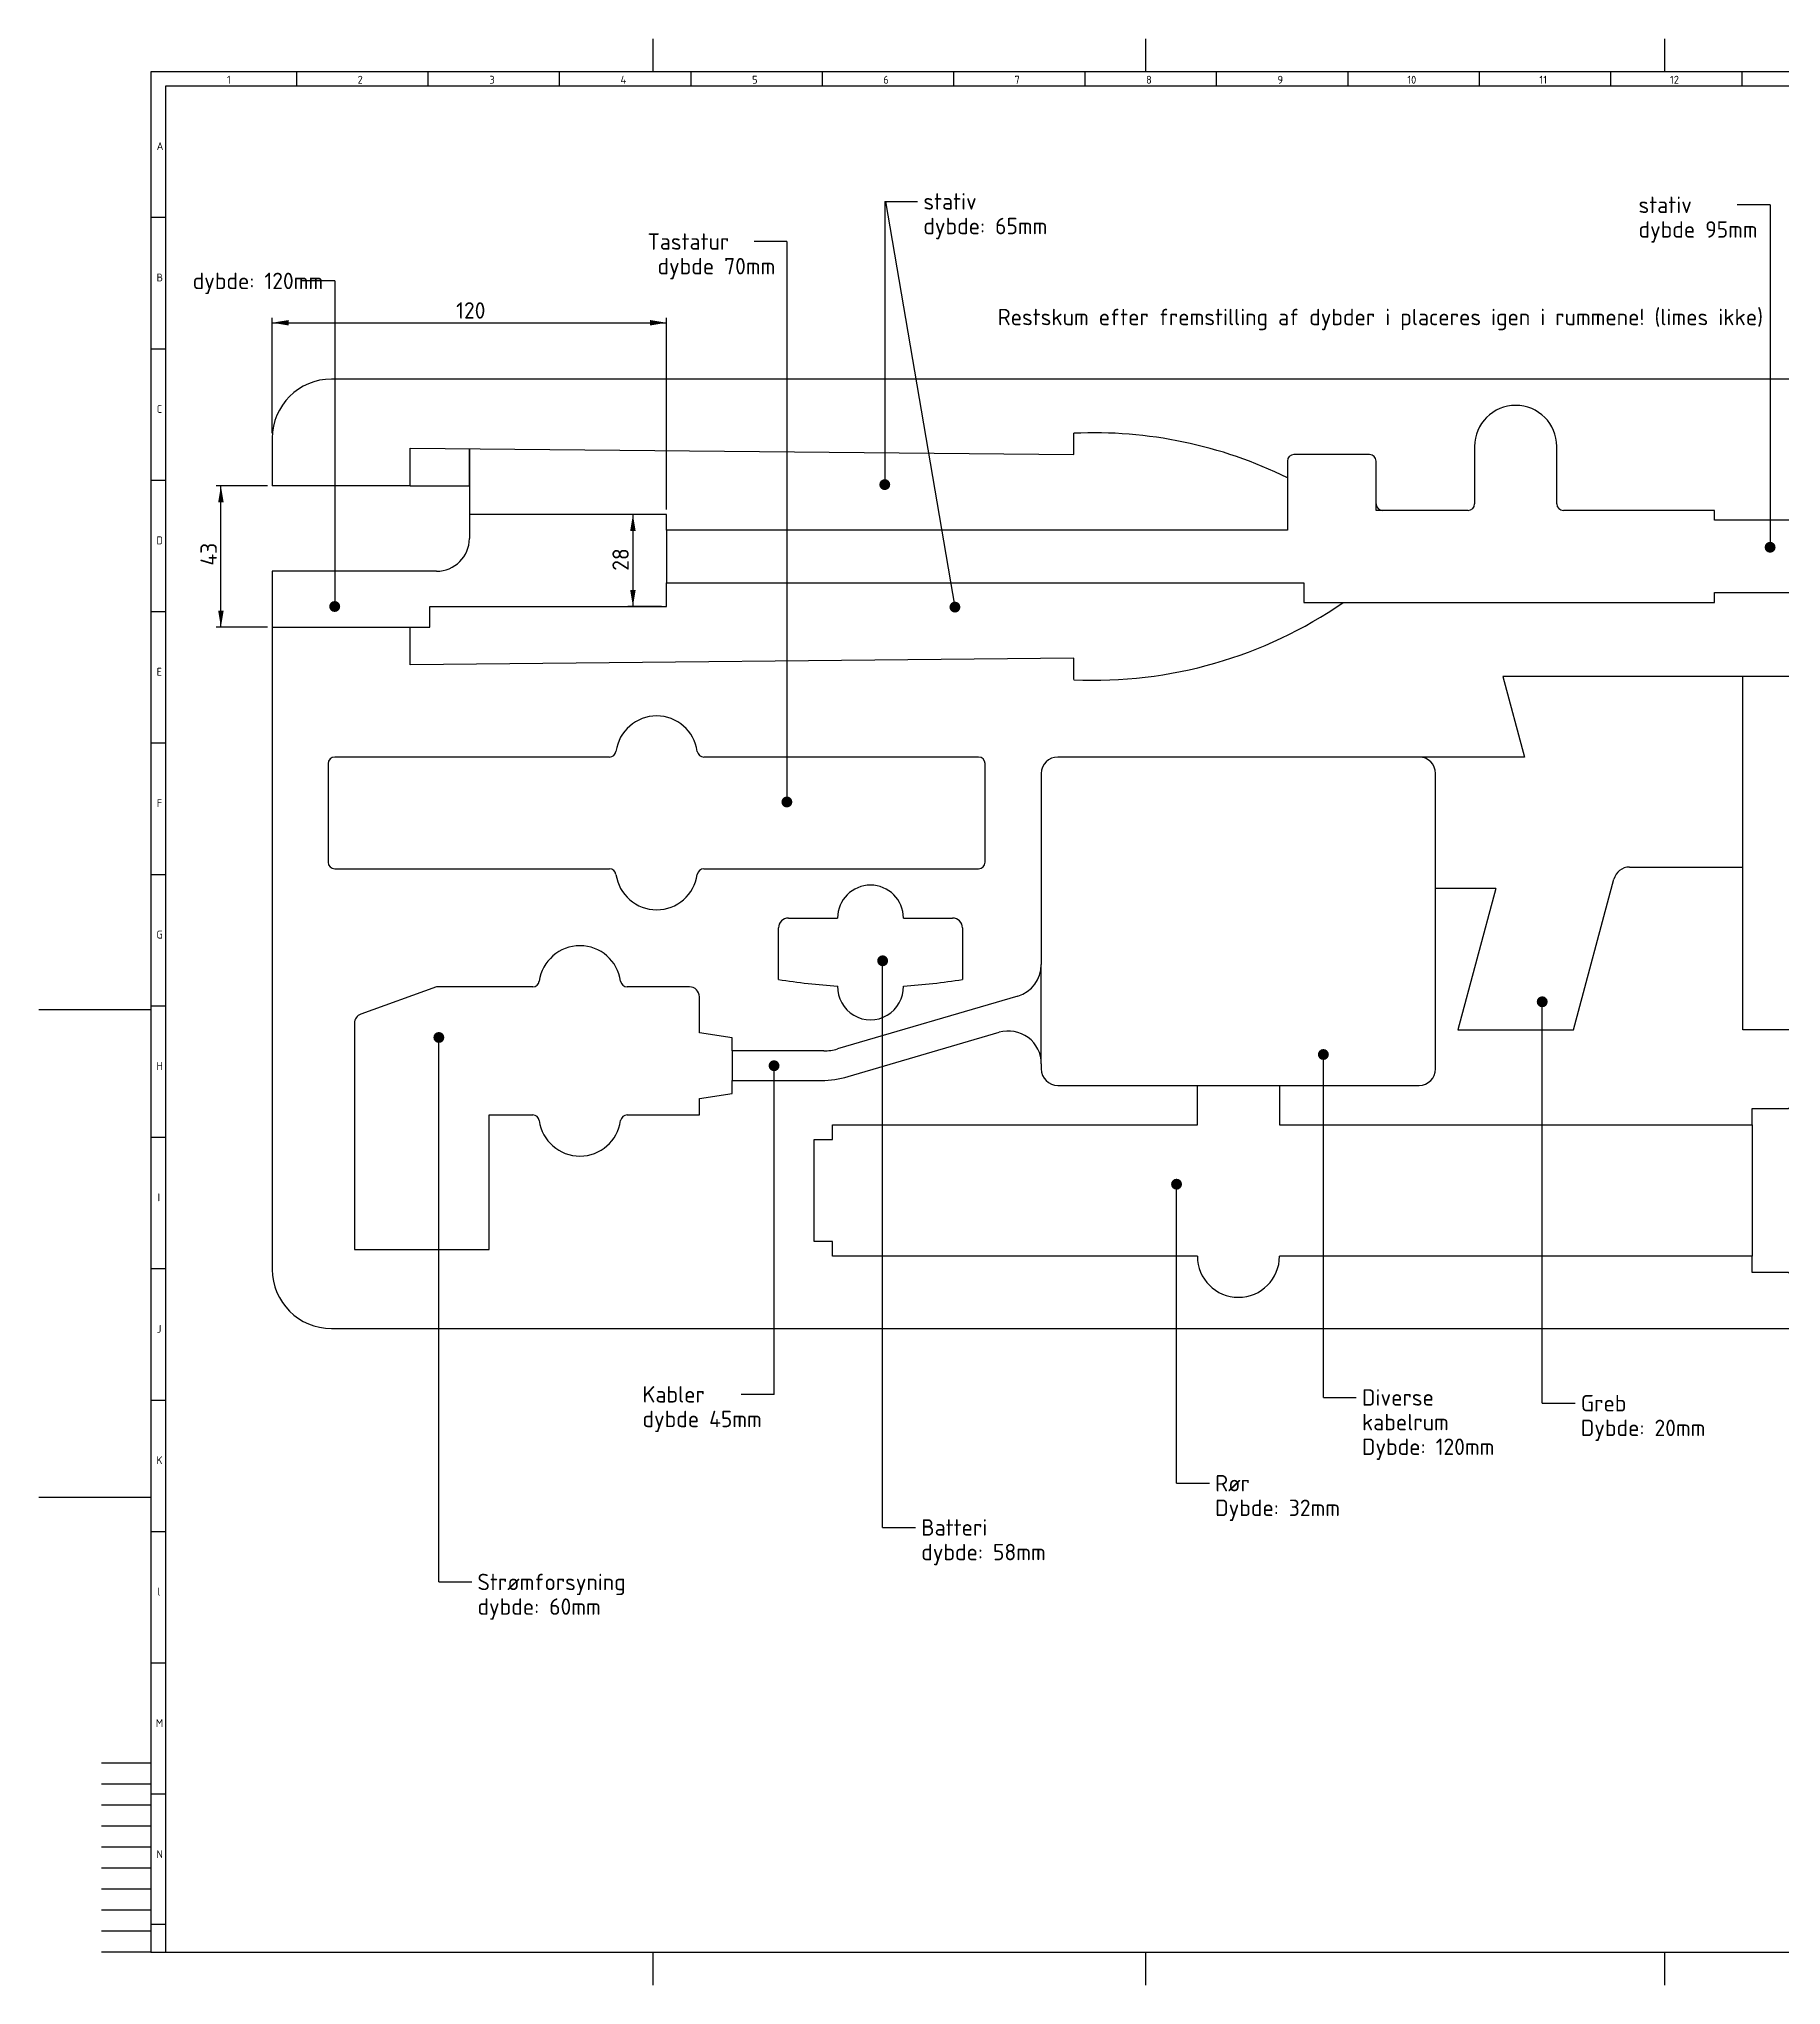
# Model space of a CAD drawing. Header units: inches. Extents: x 0 to 842, y 0 to 593.
# Drawn here: x 0 to 531, y 0 to 593 of the extents above; entities that cross this region are included whole.
import ezdxf
from ezdxf.enums import TextEntityAlignment as Align

# ---------------------------------------------------------------- set-up
doc = ezdxf.new("R2010")
doc.units = ezdxf.units.IN
for name, color, linetype in [('$DDT_AUDIT_GENERATED_(186)', 7, 'Continuous'), ('$DDT_AUDIT_GENERATED_(197)', 7, 'Continuous'), ('$DDT_AUDIT_GENERATED_(ED)', 7, 'Continuous'), ('Default', 7, 'Continuous'), ('SKUM-3._DK2500--', 7, 'Continuous')]:
    doc.layers.add(name, color=color, linetype=linetype)
doc.styles.add('SEACAD_seiso_ttf', font='seiso.ttf', dxfattribs={"height": 5})
doc.styles.add('SEACAD_seiso_ttfB', font='seiso.ttf', dxfattribs={"height": 0.2})
doc.dimstyles.new('ISO', dxfattribs={"dimtxt": 5, "dimasz": 5, "dimexe": 1.5, "dimexo": 1.5, "dimgap": 1.5, "dimtad": 1, "dimtxsty": 'SEACAD_seiso_ttf', "dimblk1": '_SE_FILLED', "dimblk2": '_SE_FILLED', "dimsah": 1, "dimcen": 0, "dimclrd": 7, "dimclre": 7, "dimclrt": 7, "dimadec": 1, "dimazin": 0, "dimtfac": 1, "dimtofl": 0, "dimtmove": 0, "dimatfit": 3, "dimfxl": 1, "dimtolj": 1, "dimarcsym": 0})

# ---------------------------------------------------------------- blocks, each defined once
blk = doc.blocks.new('SEANNOT_GROUP2')
at = {"layer": 'Default', "linetype": 'Continuous', "ltscale": 25.4}
h = blk.add_hatch(color=7, dxfattribs=at)
edge = h.paths.add_edge_path()
edge.add_ellipse((527.17, 437.98), major_axis=(1.67, 0), ratio=1, start_angle=0, end_angle=360)
at = {"layer": 'Default', "color": 7, "linetype": 'Continuous', "ltscale": 25.4}
blk.add_line((527.17, 542.21), (517.17, 542.21), dxfattribs=at)
blk.add_lwpolyline([(527.17, 542.21), (527.17, 437.98)], dxfattribs=at)
at = {"layer": 'Default', "color": 7, "linetype": 'Continuous', "ltscale": 25.4, "style": 'SEACAD_seiso_ttfB'}
for s, p in [('stativ', (487.12, 544.71)), ('dybde 95mm', (487.12, 537.21))]:
    blk.add_text(s, height=5, dxfattribs=at).set_placement(p, align=Align.TOP_LEFT)
blk = doc.blocks.new('SEANNOT_GROUP3')
at = {"layer": 'Default', "linetype": 'Continuous', "ltscale": 25.4}
h = blk.add_hatch(color=7, dxfattribs=at)
edge = h.paths.add_edge_path()
edge.add_ellipse((227.88, 360.45), major_axis=(1.67, 0), ratio=1, start_angle=0, end_angle=360)
at = {"layer": 'Default', "color": 7, "linetype": 'Continuous', "ltscale": 25.4}
blk.add_line((227.88, 531.04), (217.88, 531.04), dxfattribs=at)
blk.add_lwpolyline([(227.88, 531.04), (227.88, 360.45)], dxfattribs=at)
at = {"layer": 'Default', "color": 7, "linetype": 'Continuous', "ltscale": 25.4, "style": 'SEACAD_seiso_ttfB'}
for s, p in [('Tastatur', (185.45, 533.54)), (' dybde 70mm', (185.45, 526.04))]:
    blk.add_text(s, height=5, dxfattribs=at).set_placement(p, align=Align.TOP_LEFT)
blk = doc.blocks.new('SEANNOT_GROUP4')
at = {"layer": 'Default', "linetype": 'Continuous', "ltscale": 25.4}
h = blk.add_hatch(color=7, dxfattribs=at)
edge = h.paths.add_edge_path()
edge.add_ellipse((257.03, 312.11), major_axis=(1.67, 0), ratio=1, start_angle=0, end_angle=360)
at = {"layer": 'Default', "color": 7, "linetype": 'Continuous', "ltscale": 25.4}
blk.add_line((257.03, 139.63), (267.03, 139.63), dxfattribs=at)
blk.add_lwpolyline([(257.03, 139.63), (257.03, 312.11)], dxfattribs=at)
at = {"layer": 'Default', "color": 7, "linetype": 'Continuous', "ltscale": 25.4, "style": 'SEACAD_seiso_ttfB'}
for s, p in [('Batteri ', (268.78, 142.13)), ('dybde: 58mm', (268.78, 134.63))]:
    blk.add_text(s, height=5, dxfattribs=at).set_placement(p, align=Align.TOP_LEFT)
blk = doc.blocks.new('SEANNOT_GROUP5')
at = {"layer": 'Default', "linetype": 'Continuous', "ltscale": 25.4}
h = blk.add_hatch(color=7, dxfattribs=at)
edge = h.paths.add_edge_path()
edge.add_ellipse((121.94, 288.77), major_axis=(1.67, 0), ratio=1, start_angle=0, end_angle=360)
at = {"layer": 'Default', "color": 7, "linetype": 'Continuous', "ltscale": 25.4}
blk.add_line((121.94, 123.03), (131.94, 123.03), dxfattribs=at)
blk.add_lwpolyline([(121.94, 123.03), (121.94, 288.77)], dxfattribs=at)
at = {"layer": 'Default', "color": 7, "linetype": 'Continuous', "ltscale": 25.4, "style": 'SEACAD_seiso_ttfB'}
for s, p in [('Strømforsyning', (133.69, 125.53)), ('dybde: 60mm', (133.69, 118.03))]:
    blk.add_text(s, height=5, dxfattribs=at).set_placement(p, align=Align.TOP_LEFT)
blk = doc.blocks.new('SEANNOT_GROUP6')
at = {"layer": 'Default', "linetype": 'Continuous', "ltscale": 25.4}
h = blk.add_hatch(color=7, dxfattribs=at)
edge = h.paths.add_edge_path()
edge.add_ellipse((346.49, 244.1), major_axis=(1.67, 0), ratio=1, start_angle=0, end_angle=360)
at = {"layer": 'Default', "color": 7, "linetype": 'Continuous', "ltscale": 25.4}
blk.add_line((346.49, 153.1), (356.49, 153.1), dxfattribs=at)
blk.add_lwpolyline([(346.49, 153.1), (346.49, 244.1)], dxfattribs=at)
at = {"layer": 'Default', "color": 7, "linetype": 'Continuous', "ltscale": 25.4, "style": 'SEACAD_seiso_ttfB'}
for s, p in [('Rør', (358.24, 155.6)), ('Dybde: 32mm', (358.24, 148.1))]:
    blk.add_text(s, height=5, dxfattribs=at).set_placement(p, align=Align.TOP_LEFT)
blk = doc.blocks.new('SEANNOT_GROUP7')
at = {"layer": 'Default', "linetype": 'Continuous', "ltscale": 25.4}
h = blk.add_hatch(color=7, dxfattribs=at)
edge = h.paths.add_edge_path()
edge.add_ellipse((391.18, 283.58), major_axis=(1.67, 0), ratio=1, start_angle=0, end_angle=360)
at = {"layer": 'Default', "color": 7, "linetype": 'Continuous', "ltscale": 25.4}
blk.add_line((391.18, 179.19), (401.18, 179.19), dxfattribs=at)
blk.add_lwpolyline([(391.18, 179.19), (391.18, 283.58)], dxfattribs=at)
at = {"layer": 'Default', "color": 7, "linetype": 'Continuous', "ltscale": 25.4, "style": 'SEACAD_seiso_ttfB'}
for s, p in [('Diverse', (402.93, 181.69)), ('kabelrum', (402.93, 174.19)), ('Dybde: 120mm', (402.93, 166.69))]:
    blk.add_text(s, height=5, dxfattribs=at).set_placement(p, align=Align.TOP_LEFT)
blk = doc.blocks.new('SEANNOT_GROUP8')
at = {"layer": 'Default', "linetype": 'Continuous', "ltscale": 25.4}
h = blk.add_hatch(color=7, dxfattribs=at)
edge = h.paths.add_edge_path()
edge.add_ellipse((457.8, 299.63), major_axis=(1.67, 0), ratio=1, start_angle=0, end_angle=360)
at = {"layer": 'Default', "color": 7, "linetype": 'Continuous', "ltscale": 25.4}
blk.add_line((457.8, 177.44), (467.8, 177.44), dxfattribs=at)
blk.add_lwpolyline([(457.8, 177.44), (457.8, 299.63)], dxfattribs=at)
at = {"layer": 'Default', "color": 7, "linetype": 'Continuous', "ltscale": 25.4, "style": 'SEACAD_seiso_ttfB'}
for s, p in [('Greb', (469.55, 179.94)), ('Dybde: 20mm', (469.55, 172.44))]:
    blk.add_text(s, height=5, dxfattribs=at).set_placement(p, align=Align.TOP_LEFT)
blk = doc.blocks.new('SEANNOT_GROUP12')
at = {"layer": 'Default', "linetype": 'Continuous', "ltscale": 25.4}
h = blk.add_hatch(color=7, dxfattribs=at)
edge = h.paths.add_edge_path()
edge.add_ellipse((257.67, 457.05), major_axis=(1.67, 0), ratio=1, start_angle=0, end_angle=360)
at = {"layer": 'Default', "color": 7, "linetype": 'Continuous', "ltscale": 25.4}
blk.add_line((257.67, 543.26), (267.67, 543.26), dxfattribs=at)
blk.add_lwpolyline([(257.67, 543.26), (257.67, 457.05)], dxfattribs=at)
at = {"layer": 'Default', "color": 7, "linetype": 'Continuous', "ltscale": 25.4, "style": 'SEACAD_seiso_ttfB'}
for s, p in [('stativ', (269.42, 545.76)), ('dybde: 65mm', (269.42, 538.26))]:
    blk.add_text(s, height=5, dxfattribs=at).set_placement(p, align=Align.TOP_LEFT)
blk = doc.blocks.new('SEANNOT_GROUP13')
at = {"layer": 'Default', "linetype": 'Continuous', "ltscale": 25.4}
h = blk.add_hatch(color=7, dxfattribs=at)
edge = h.paths.add_edge_path()
edge.add_ellipse((279.03, 419.77), major_axis=(1.67, 0), ratio=1, start_angle=0, end_angle=360)
at = {"layer": 'Default', "color": 7, "linetype": 'Continuous', "ltscale": 25.4}
blk.add_lwpolyline([(257.93, 543.26), (279.03, 419.77)], dxfattribs=at)
blk = doc.blocks.new('SEANNOT_GROUP14')
at = {"layer": 'Default', "linetype": 'Continuous', "ltscale": 25.4}
h = blk.add_hatch(color=7, dxfattribs=at)
edge = h.paths.add_edge_path()
edge.add_ellipse((223.97, 280.17), major_axis=(1.67, 0), ratio=1, start_angle=0, end_angle=360)
at = {"layer": 'Default', "color": 7, "linetype": 'Continuous', "ltscale": 25.4}
blk.add_line((223.97, 180.14), (213.97, 180.14), dxfattribs=at)
blk.add_lwpolyline([(223.97, 180.14), (223.97, 280.17)], dxfattribs=at)
at = {"layer": 'Default', "color": 7, "linetype": 'Continuous', "ltscale": 25.4, "style": 'SEACAD_seiso_ttfB'}
for s, p in [('Kabler', (183.92, 182.64)), ('dybde 45mm', (183.92, 175.14))]:
    blk.add_text(s, height=5, dxfattribs=at).set_placement(p, align=Align.TOP_LEFT)
blk = doc.blocks.new('SEANNOT_GROUP16')
at = {"layer": 'Default', "linetype": 'Continuous', "ltscale": 25.4}
h = blk.add_hatch(color=7, dxfattribs=at)
edge = h.paths.add_edge_path()
edge.add_ellipse((90.23, 419.95), major_axis=(1.67, 0), ratio=1, start_angle=0, end_angle=360)
at = {"layer": 'Default', "color": 7, "linetype": 'Continuous', "ltscale": 25.4}
blk.add_line((90.23, 519.05), (80.23, 519.05), dxfattribs=at)
blk.add_lwpolyline([(90.23, 519.05), (90.23, 419.95)], dxfattribs=at)
at = {"layer": 'Default', "color": 7, "linetype": 'Continuous', "ltscale": 25.4, "style": 'SEACAD_seiso_ttfB'}
blk.add_text('dybde: 120mm', height=5, dxfattribs=at).set_placement((47, 521.55), align=Align.TOP_LEFT)
blk = doc.blocks.new('SE')
at = {"layer": '$DDT_AUDIT_GENERATED_(186)', "color": 7, "linetype": 'Continuous', "ltscale": 25.4}
for p, q in [((131.23, 468), (131.23, 447.95)), ((380.23, 459.14), (380.23, 443.18)), ((407.23, 449.18), (407.23, 451.18)), ((191.23, 447.95), (131.23, 447.95)), ((191.23, 443.18), (191.23, 447.95)), ((409.23, 449.18), (407.23, 449.18)), ((590.23, 424.18), (590.23, 446.18)), ((191.23, 443.18), (191.23, 427.18)), ((380.23, 443.18), (191.23, 443.18)), ((191.23, 419.95), (191.23, 427.18)), ((191.23, 427.18), (385.23, 427.18)), ((385.23, 427.18), (385.23, 421.18)), ((385.23, 421.18), (397.23, 421.18)), ((119.23, 413.68), (119.23, 419.95)), ((119.23, 419.95), (191.23, 419.95)), ((113.23, 413.68), (119.23, 413.68))]:
    blk.add_line(p, q, dxfattribs=at)
at = {"layer": '$DDT_AUDIT_GENERATED_(197)', "color": 7, "linetype": 'Continuous', "ltscale": 25.4}
for p, q in [((131.23, 456.68), (131.23, 468)), ((113.23, 456.68), (131.23, 456.68))]:
    blk.add_line(p, q, dxfattribs=at)
at = {"layer": '$DDT_AUDIT_GENERATED_(ED)', "color": 7, "linetype": 'Continuous', "ltscale": 25.4}
for p, q in [((572.23, 489.18), (89.23, 489.18)), ((71.23, 471.18), (71.23, 456.68)), ((113.23, 456.68), (113.23, 468.18)), ((113.23, 468.18), (315.23, 466.18)), ((315.23, 466.18), (315.23, 472.68)), ((437.23, 468.68), (437.23, 451.18)), ((462.23, 451.18), (462.23, 468.68)), ((590.23, 446.18), (590.23, 471.18)), ((380.23, 464.18), (380.23, 459.14)), ((405.23, 466.18), (382.23, 466.18)), ((407.23, 451.18), (407.23, 464.18)), ((113.23, 456.68), (71.23, 456.68)), ((435.23, 449.18), (409.23, 449.18)), ((510.23, 449.18), (464.23, 449.18)), ((510.23, 446.18), (510.23, 449.18)), ((590.23, 446.18), (510.23, 446.18)), ((397.23, 421.18), (510.23, 421.18)), ((510.23, 421.18), (510.23, 424.18)), ((510.23, 424.18), (590.23, 424.18)), ((590.23, 218.18), (590.23, 424.18)), ((71.23, 413.68), (71.23, 218.18)), ((71.23, 413.68), (113.23, 413.68)), ((113.23, 402.18), (113.23, 413.68)), ((549.85, 398.63), (561.85, 410.88)), ((561.85, 410.88), (571.85, 410.88)), ((571.85, 410.88), (571.85, 278.88)), ((315.23, 404.18), (113.23, 402.18)), ((315.23, 397.68), (315.23, 404.18)), ((549.85, 398.63), (445.85, 398.63)), ((445.85, 398.63), (452.41, 374.13)), ((518.85, 340.63), (518.85, 398.63)), ((549.85, 398.63), (549.85, 291.13)), ((173.87, 374.13), (90.23, 374.13)), ((286.23, 374.13), (202.59, 374.13)), ((452.41, 374.13), (310.33, 374.13)), ((88.23, 372.13), (88.23, 342.13)), ((288.23, 342.13), (288.23, 372.13)), ((305.33, 369.13), (305.33, 310.97)), ((425.33, 334.13), (425.33, 369.13)), ((90.23, 340.13), (173.87, 340.13)), ((202.59, 340.13), (286.23, 340.13)), ((484.42, 340.63), (518.85, 340.63)), ((518.85, 291.13), (518.85, 340.63)), ((443.65, 334.13), (425.33, 334.13)), ((425.33, 279.18), (425.33, 334.13)), ((443.65, 334.13), (432.12, 291.13)), ((467.32, 291.13), (479.59, 336.93)), ((225.33, 306.43), (225.33, 322.13)), ((228.33, 325.13), (243.33, 325.13)), ((263.33, 325.13), (278.33, 325.13)), ((281.33, 322.13), (281.33, 306.43)), ((305.33, 280.75), (305.33, 310.97)), ((121.23, 304.18), (98.22, 295.89)), ((150.52, 304.18), (121.23, 304.18)), ((198.23, 304.18), (179.24, 304.18)), ((201.23, 290.18), (201.23, 301.18)), ((298.15, 301.37), (243.3, 285.28)), ((96.23, 293.07), (96.23, 224.18)), ((246.52, 276.85), (292.52, 290.34)), ((432.12, 291.13), (467.32, 291.13)), ((549.85, 291.13), (518.85, 291.13)), ((561.85, 278.88), (549.85, 291.13)), ((211.23, 288.68), (201.23, 290.18)), ((211.23, 284.68), (211.23, 288.68)), ((239.08, 284.68), (211.23, 284.68)), ((211.23, 284.68), (211.23, 275.68)), ((305.33, 280.75), (305.33, 279.18)), ((571.85, 278.88), (561.85, 278.88)), ((211.23, 271.68), (211.23, 275.68)), ((211.23, 275.68), (238.36, 275.68)), ((310.33, 274.18), (352.83, 274.18)), ((352.83, 262.18), (352.83, 274.18)), ((352.83, 274.18), (377.83, 274.18)), ((377.83, 274.18), (420.33, 274.18)), ((377.83, 274.18), (377.83, 262.18)), ((532.73, 267.18), (543.73, 277.18)), ((543.73, 277.18), (553.73, 277.18)), ((553.73, 277.18), (553.73, 207.18)), ((201.23, 270.18), (211.23, 271.68)), ((201.23, 265.18), (201.23, 270.18)), ((521.73, 262.18), (521.73, 267.18)), ((521.73, 267.18), (532.73, 267.18)), ((137.23, 265.18), (150.52, 265.18)), ((137.23, 224.18), (137.23, 265.18)), ((179.24, 265.18), (201.23, 265.18)), ((241.73, 257.68), (241.73, 262.18)), ((241.73, 262.18), (352.83, 262.18)), ((377.83, 262.18), (521.73, 262.18)), ((521.73, 262.18), (521.73, 222.18)), ((236.23, 226.68), (236.23, 257.68)), ((236.23, 257.68), (241.73, 257.68)), ((241.73, 226.68), (236.23, 226.68)), ((241.73, 222.18), (241.73, 226.68)), ((96.23, 224.18), (137.23, 224.18)), ((352.83, 222.18), (241.73, 222.18)), ((521.73, 222.18), (377.83, 222.18)), ((521.73, 217.18), (521.73, 222.18)), ((532.73, 217.18), (521.73, 217.18)), ((543.73, 207.18), (532.73, 217.18)), ((553.73, 207.18), (543.73, 207.18)), ((89.23, 200.18), (572.23, 200.18))]:
    blk.add_line(p, q, dxfattribs=at)
for centre, radius, start, end in [((89.23, 471.18), 18, 90, 180), ((572.23, 471.18), 18, 0, 90), ((449.73, 468.68), 12.5, 0, 180), ((321.32, 339.1), 133.72, 63.85847, 92.60868), ((382.23, 464.18), 2, 90, 180), ((405.23, 464.18), 2, 0, 90), ((409.23, 451.18), 2, 180, 270), ((435.23, 451.18), 2, 270, 360), ((464.23, 451.18), 2, 180, 270), ((321.32, 531.25), 133.72, 267.39132, 304.59173), ((188.23, 374.13), 12.5, 7.92814, 172.07186), ((90.23, 372.13), 2, 90, 180), ((173.87, 376.13), 2, 270, 352.07186), ((202.59, 376.13), 2, 187.92814, 270), ((286.23, 372.13), 2, 0, 90), ((310.33, 369.13), 5, 90, 180), ((420.33, 369.13), 5, 0, 90), ((90.23, 342.13), 2, 180, 270), ((173.87, 338.13), 2, 7.92814, 90), ((188.23, 340.13), 12.5, 187.92814, 352.07186), ((202.59, 338.13), 2, 90, 172.07186), ((286.23, 342.13), 2, 270, 360), ((484.42, 335.63), 5, 90, 165), ((253.33, 325.13), 10, 0, 180), ((228.33, 322.13), 3, 90, 180), ((278.33, 322.13), 3, 0, 90), ((164.88, 304.18), 12.5, 7.92814, 172.07186), ((295.33, 310.97), 10, 286.34953, 360), ((150.52, 306.18), 2, 270, 352.07186), ((179.24, 306.18), 2, 187.92814, 270), ((198.23, 301.18), 3, 0, 90), ((253.33, 475.72), 171.58, 260.60821, 266.66032), ((253.33, 304.13), 10, 178.33016, 1.66984), ((253.33, 475.72), 171.58, 273.33968, 279.39179), ((99.23, 293.07), 3, 109.79888, 180), ((295.33, 280.75), 10, 0, 106.34953), ((239.08, 299.68), 15, 270, 286.34953), ((310.33, 279.18), 5, 180, 270), ((420.33, 279.18), 5, 270, 360), ((238.36, 304.68), 29, 270, 286.34953), ((150.52, 263.18), 2, 7.92814, 90), ((164.88, 265.18), 12.5, 187.92814, 352.07186), ((179.24, 263.18), 2, 90, 172.07186), ((365.33, 222.18), 12.5, 180, 360), ((89.23, 218.18), 18, 180, 270), ((572.23, 218.18), 18, 270, 360)]:
    blk.add_arc(centre, radius, start, end, dxfattribs=at)
at = {"layer": 'SKUM-3._DK2500--', "color": 7, "linetype": 'Continuous', "ltscale": 25.4}
for p, q in [((131.23, 447.95), (131.23, 440.68)), ((71.23, 430.68), (71.23, 413.68)), ((121.23, 430.68), (71.23, 430.68))]:
    blk.add_line(p, q, dxfattribs=at)
blk.add_arc((121.23, 440.68), 10, 270, 360, dxfattribs=at)
blk = doc.blocks.new('DMBLK4')
at = {"layer": 'Default', "linetype": 'Continuous', "ltscale": 25.4}
for points in [[(54.76, 451.68), (56.43, 451.68), (55.6, 456.68)], [(54.76, 418.68), (55.6, 413.68), (56.43, 418.68)]]:
    blk.add_hatch(color=7, dxfattribs=at).paths.add_polyline_path(points)
at = {"layer": 'Default', "color": 7, "linetype": 'Continuous', "ltscale": 25.4}
for p, q in [((69.73, 456.68), (54.1, 456.68)), ((55.6, 413.68), (55.6, 456.68)), ((69.73, 413.68), (54.1, 413.68))]:
    blk.add_line(p, q, dxfattribs=at)
at = {"layer": 'Default', "color": 7, "linetype": 'Continuous', "lineweight": 20, "ltscale": 25.4, "const_width": 0.00025}
for points in [[(54.76, 451.68), (55.6, 456.68), (56.43, 451.68), (54.76, 451.68)], [(54.76, 418.68), (55.6, 413.68), (56.43, 418.68), (54.76, 418.68)]]:
    blk.add_lwpolyline(points, close=True, dxfattribs=at)
at = {"layer": 'Default', "color": 7, "linetype": 'Continuous', "ltscale": 25.4, "style": 'SEACAD_seiso_ttfB'}
blk.add_text('43', height=5, rotation=90, dxfattribs=at).set_placement((49.35, 432.39), align=Align.TOP_LEFT)
blk = doc.blocks.new('_SE_FILLED')
blk.add_line((0, 0), (-1, 0))
blk.add_solid([(0, 0), (-1, -0.1665), (-1, 0.1665), (0, 0)])
blk = doc.blocks.new('DMBLK6')
at = {"layer": 'Default', "linetype": 'Continuous', "ltscale": 25.4}
for points in [[(76.23, 507.15), (71.23, 506.32), (76.23, 505.49)], [(186.23, 507.15), (186.23, 505.49), (191.23, 506.32)]]:
    blk.add_hatch(color=7, dxfattribs=at).paths.add_polyline_path(points)
at = {"layer": 'Default', "color": 7, "linetype": 'Continuous', "ltscale": 25.4}
for p, q in [((71.23, 472.68), (71.23, 507.82)), ((71.23, 506.32), (191.23, 506.32)), ((191.23, 449.45), (191.23, 507.82))]:
    blk.add_line(p, q, dxfattribs=at)
at = {"layer": 'Default', "color": 7, "linetype": 'Continuous', "lineweight": 20, "ltscale": 25.4, "const_width": 0.00025}
for points in [[(76.23, 507.15), (71.23, 506.32), (76.23, 505.49), (76.23, 507.15)], [(186.23, 507.15), (191.23, 506.32), (186.23, 505.49), (186.23, 507.15)]]:
    blk.add_lwpolyline(points, close=True, dxfattribs=at)
at = {"layer": 'Default', "color": 7, "linetype": 'Continuous', "ltscale": 25.4, "style": 'SEACAD_seiso_ttfB'}
blk.add_text('120', height=5, dxfattribs=at).set_placement((127.2, 512.57), align=Align.TOP_LEFT)
blk = doc.blocks.new('DMBLK7')
at = {"layer": 'Default', "linetype": 'Continuous', "ltscale": 25.4}
for points in [[(180.18, 442.95), (181.85, 442.95), (181.01, 447.95)], [(180.18, 424.95), (181.01, 419.95), (181.85, 424.95)]]:
    blk.add_hatch(color=7, dxfattribs=at).paths.add_polyline_path(points)
at = {"layer": 'Default', "color": 7, "linetype": 'Continuous', "ltscale": 25.4}
for p, q in [((181.01, 447.95), (181.01, 419.95)), ((189.73, 419.95), (179.51, 419.95))]:
    blk.add_line(p, q, dxfattribs=at)
at = {"layer": 'Default', "color": 7, "linetype": 'Continuous', "lineweight": 20, "ltscale": 25.4, "const_width": 0.00025}
for points in [[(180.18, 442.95), (181.01, 447.95), (181.85, 442.95), (180.18, 442.95)], [(180.18, 424.95), (181.01, 419.95), (181.85, 424.95), (180.18, 424.95)]]:
    blk.add_lwpolyline(points, close=True, dxfattribs=at)
at = {"layer": 'Default', "color": 7, "linetype": 'Continuous', "ltscale": 25.4, "style": 'SEACAD_seiso_ttfB'}
blk.add_text('28', height=5, rotation=90, dxfattribs=at).set_placement((174.76, 430.83), align=Align.TOP_LEFT)

msp = doc.modelspace()

# ---------------------------------------------------------------- linework, layer by layer
at = {"layer": 'Default', "color": 7, "linetype": 'Continuous', "ltscale": 25.4}
for p, q in [((187.17, 582.714), (187.17, 592.714)), ((337.17, 582.714), (337.17, 592.714)), ((495.17, 582.714), (495.17, 592.714)), ((821.292, 582.714), (34.292, 582.714)), ((34.292, 582.714), (34.292, 10.307)), ((78.692, 578.314), (78.692, 582.714)), ((118.692, 578.314), (118.692, 582.714)), ((158.692, 578.314), (158.692, 582.714)), ((198.692, 578.314), (198.692, 582.714)), ((238.692, 578.314), (238.692, 582.714)), ((278.692, 578.314), (278.692, 582.714)), ((318.692, 578.314), (318.692, 582.714)), ((358.692, 578.314), (358.692, 582.714)), ((398.692, 578.314), (398.692, 582.714)), ((438.692, 578.314), (438.692, 582.714)), ((478.692, 578.314), (478.692, 582.714)), ((518.692, 578.314), (518.692, 582.714)), ((38.692, 578.314), (38.692, 10.307)), ((821.292, 578.314), (38.692, 578.314)), ((38.692, 538.314), (34.292, 538.314)), ((38.692, 498.314), (34.292, 498.314)), ((38.692, 458.314), (34.292, 458.314)), ((38.692, 418.314), (34.292, 418.314)), ((38.692, 378.314), (34.292, 378.314)), ((38.692, 338.314), (34.292, 338.314)), ((0.194, 297.326), (34.292, 297.326)), ((38.692, 298.314), (34.292, 298.314)), ((38.692, 258.314), (34.292, 258.314)), ((38.692, 218.314), (34.292, 218.314)), ((38.692, 178.314), (34.292, 178.314)), ((0.194, 148.826), (34.292, 148.826)), ((38.692, 138.314), (34.292, 138.314)), ((38.692, 98.314), (34.292, 98.314)), ((34.292, 67.907), (19.292, 67.907)), ((34.292, 61.507), (19.292, 61.507)), ((34.292, 55.107), (19.292, 55.107)), ((38.692, 58.407), (34.292, 58.407)), ((34.292, 48.707), (19.292, 48.707)), ((34.292, 42.307), (19.292, 42.307)), ((34.292, 35.907), (19.292, 35.907)), ((34.292, 29.507), (19.292, 29.507)), ((34.292, 23.107), (19.292, 23.107)), ((38.692, 18.798), (34.292, 18.798)), ((34.292, 16.707), (19.292, 16.707)), ((34.292, 10.307), (19.292, 10.307)), ((34.292, 10.307), (821.292, 10.307)), ((187.17, 0.326), (187.17, 10.307)), ((337.17, 0.326), (337.17, 10.307)), ((495.17, 0.326), (495.17, 10.307))]:
    msp.add_line(p, q, dxfattribs=at)

# ---------------------------------------------------------------- block references
at = {"layer": 'Default'}
for name in ['SEANNOT_GROUP12', 'SEANNOT_GROUP13', 'SEANNOT_GROUP2', 'SEANNOT_GROUP3', 'SEANNOT_GROUP16', 'SE', 'SEANNOT_GROUP4', 'SEANNOT_GROUP8', 'SEANNOT_GROUP5', 'SEANNOT_GROUP7', 'SEANNOT_GROUP14', 'SEANNOT_GROUP6']:
    msp.add_blockref(name, (0, 0), dxfattribs=at)

# ---------------------------------------------------------------- texts
at = {"layer": 'Default', "color": 7, "linetype": 'Continuous', "ltscale": 25.4, "style": 'SEACAD_seiso_ttfB'}
for s, height, p in [('1', 2.4, (57.454, 581.49)), ('2', 2.4, (97.208, 581.49)), ('3', 2.4, (137.318, 581.49)), ('4', 2.4, (177.236, 581.49)), ('5', 2.4, (217.29, 581.49)), ('6', 2.4, (257.236, 581.49)), ('7', 2.4, (297.181, 581.49)), ('8', 2.4, (337.208, 581.49)), ('9', 2.4, (377.236, 581.49)), ('10', 2.4, (416.745, 581.49)), ('11', 2.4, (456.963, 581.49)), ('12', 2.4, (496.718, 581.49)), ('A', 2.4, (36.027, 561.278)), ('B', 2.4, (36, 521.278)), ('Restskum efter fremstilling af dybder i placeres igen i rummene! (limes ikke)', 5, (292.056, 510.563)), ('C', 2.4, (36.054, 481.278)), ('D', 2.4, (35.972, 441.278)), ('E', 2.4, (36.027, 401.278)), ('F', 2.4, (36.054, 361.278)), ('G', 2.4, (35.972, 321.278)), ('H', 2.4, (35.945, 281.278)), ('I', 2.4, (36.327, 241.278)), ('J', 2.4, (36.081, 201.278)), ('K', 2.4, (35.945, 161.278)), ('l', 2.4, (36.272, 121.278)), ('M', 2.4, (35.781, 81.278)), ('N', 2.4, (35.972, 41.371))]:
    msp.add_text(s, height=height, dxfattribs=at).set_placement(p, align=Align.TOP_LEFT)

# ---------------------------------------------------------------- dimensions: what is measured, and where the dimension line sits
at = {"layer": 'Default', "color": 7, "linetype": 'Continuous', "ltscale": 25.4}
dim = msp.add_linear_dim(base=(191.231, 506.321), p1=(71.231, 456.677), p2=(191.231, 443.177), text='\\A1;<>', dimstyle='ISO', dxfattribs=at)
dim.commit()
dim.dimension.update_dxf_attribs({"geometry": 'DMBLK6', "text_midpoint": (131.231, 506.321), "dimtype": 160})
for base, p1, p2, angle, picture, middle in [((55.596, 413.677), (71.231, 413.677), (71.231, 456.677), 90, 'DMBLK4', (55.596, 435.177)), ((181.014, 447.95), (191.231, 447.95), (191.231, 419.95), 270, 'DMBLK7', (181.014, 433.95))]:
    dim = msp.add_linear_dim(base=base, p1=p1, p2=p2, angle=angle, text='\\A1;<>', dimstyle='ISO', dxfattribs=at)
    dim.commit()
    dim.dimension.update_dxf_attribs({"geometry": picture, "text_midpoint": middle, "dimtype": 161})

doc.saveas('drawing.dxf')
